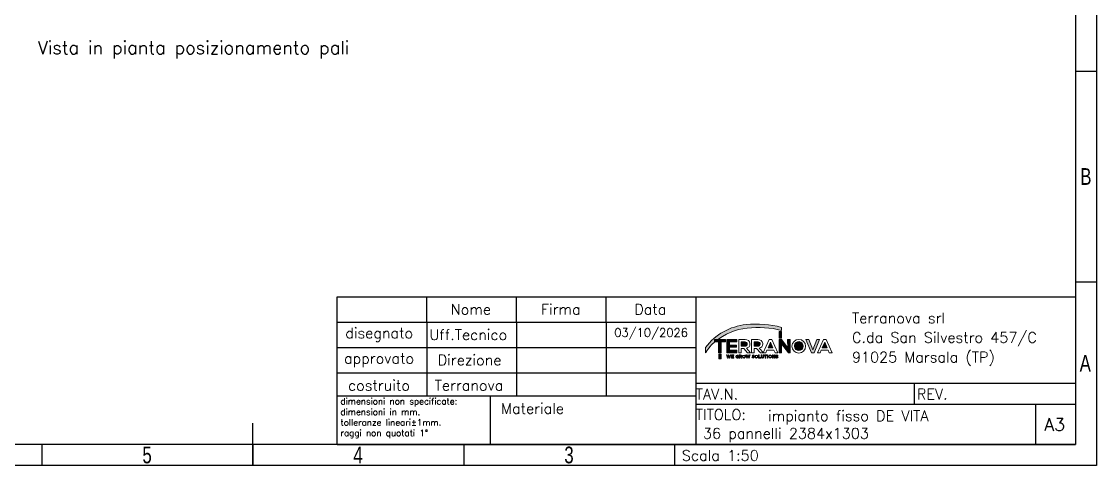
# Model space of a CAD drawing. Header units: millimetres. Extents: x -116399 to 112199, y -90759 to -31335.
# Drawn here: x -29438 to -8798, y -90759 to -82235 of the extents above; entities that cross this region are included whole.
import ezdxf

# ---------------------------------------------------------------- set-up
doc = ezdxf.new("R2010")
doc.units = ezdxf.units.MM
doc.layers.add('Livello 1', color=7, linetype='Continuous', lineweight=0)
doc.styles.add('Annotative', font='simplex.shx', dxfattribs={"height": 2.5})
doc.styles.add('Michele', font='simplex.shx', dxfattribs={"height": 2.5})
doc.styles.add('SLDTEXTSTYLE0', font='TXT', dxfattribs={"width": 0.75})

# ---------------------------------------------------------------- blocks, each defined once
blk = doc.blocks.new('1_50 TERRANOVA oriz A3')
at = {"layer": 'Livello 1'}
h = blk.add_hatch(color=40, dxfattribs=at)
edge = h.paths.add_edge_path()
edge.add_spline(control_points=[(16268, -12713), (16131, -12676), (15989, -12665), (15848, -12680), (15656, -12699), (15481, -12797), (15366, -12951), (15366, -12951), (15366, -13016), (15366, -13016), (15366, -13016), (15368, -13011), (15368, -13011), (15399, -12962), (15438, -12918), (15483, -12881), (15590, -12791), (15722, -12736), (15861, -12722), (15996, -12706), (16134, -12715), (16266, -12749), (16266, -12749), (16268, -12713), (16268, -12713)], knot_values=[0, 0, 0, 0, 1, 1, 1, 2, 2, 2, 3, 3, 3, 4, 4, 4, 5, 5, 5, 6, 6, 6, 7, 7, 7, 8, 8, 8, 8], degree=3, periodic=0)
h = blk.add_hatch(color=252, dxfattribs=at)
edge = h.paths.add_edge_path()
edge.add_spline(control_points=[(15522, -12884), (15522, -12884), (15472, -12884), (15472, -12884), (15472, -12884), (15472, -12857), (15472, -12857), (15472, -12857), (15602, -12857), (15602, -12857), (15602, -12857), (15602, -12884), (15602, -12884), (15602, -12884), (15552, -12884), (15552, -12884), (15552, -12884), (15552, -13015), (15552, -13015), (15552, -13015), (15522, -13015), (15522, -13015), (15522, -13015), (15522, -12884), (15522, -12884)], knot_values=[0, 0, 0, 0, 1, 1, 1, 2, 2, 2, 3, 3, 3, 4, 4, 4, 5, 5, 5, 6, 6, 6, 7, 7, 7, 8, 8, 8, 8], degree=3, periodic=0)
h = blk.add_hatch(color=252, dxfattribs=at)
edge = h.paths.add_edge_path()
edge.add_spline(control_points=[(15738, -13015), (15738, -13015), (15620, -13015), (15620, -13015), (15620, -13015), (15620, -12857), (15620, -12857), (15620, -12857), (15738, -12857), (15738, -12857), (15738, -12857), (15738, -12886), (15738, -12886), (15738, -12886), (15649, -12886), (15649, -12886), (15649, -12886), (15649, -12922), (15649, -12922), (15649, -12922), (15735, -12922), (15735, -12922), (15735, -12922), (15735, -12949), (15735, -12949), (15735, -12949), (15649, -12949), (15649, -12949), (15649, -12949), (15649, -12985), (15649, -12985), (15649, -12985), (15738, -12985), (15738, -12985), (15738, -12985), (15738, -13015), (15738, -13015)], knot_values=[0, 0, 0, 0, 1, 1, 1, 2, 2, 2, 3, 3, 3, 4, 4, 4, 5, 5, 5, 6, 6, 6, 7, 7, 7, 8, 8, 8, 9, 9, 9, 10, 10, 10, 11, 11, 11, 12, 12, 12, 12], degree=3, periodic=0)
h = blk.add_hatch(color=74, dxfattribs=at)
h.dxf.hatch_style = 2
h.paths.add_polyline_path([(16238, -12762), (16267, -12762), (16267, -12841), (16238, -12841)])
h = blk.add_hatch(color=252, dxfattribs=at)
edge = h.paths.add_edge_path()
edge.add_spline(control_points=[(16339, -12856), (16339, -12856), (16369, -12856), (16369, -12856), (16369, -12856), (16369, -13015), (16369, -13015), (16369, -13015), (16351, -13015), (16351, -13015), (16351, -13015), (16268, -12909), (16268, -12909), (16268, -12909), (16268, -13015), (16268, -13015), (16268, -13015), (16239, -13015), (16239, -13015), (16239, -13015), (16239, -12857), (16239, -12857), (16239, -12857), (16267, -12857), (16267, -12857), (16267, -12857), (16340, -12955), (16340, -12955), (16340, -12955), (16339, -12856), (16339, -12856)], knot_values=[0, 0, 0, 0, 1, 1, 1, 2, 2, 2, 3, 3, 3, 4, 4, 4, 5, 5, 5, 6, 6, 6, 7, 7, 7, 8, 8, 8, 9, 9, 9, 10, 10, 10, 10], degree=3, periodic=0)
h = blk.add_hatch(color=252, dxfattribs=at)
edge = h.paths.add_edge_path()
edge.add_spline(control_points=[(16653, -13015), (16653, -13015), (16622, -13015), (16622, -13015), (16622, -13015), (16557, -12856), (16557, -12856), (16557, -12856), (16590, -12856), (16590, -12856), (16590, -12856), (16637, -12980), (16637, -12980), (16637, -12980), (16685, -12856), (16685, -12856), (16685, -12856), (16719, -12856), (16719, -12856), (16719, -12856), (16653, -13015), (16653, -13015)], knot_values=[0, 0, 0, 0, 1, 1, 1, 2, 2, 2, 3, 3, 3, 4, 4, 4, 5, 5, 5, 6, 6, 6, 7, 7, 7, 7], degree=3, periodic=0)
h = blk.add_hatch(color=252, dxfattribs=at)
edge = h.paths.add_edge_path()
edge.add_spline(control_points=[(15790, -12885), (15790, -12885), (15790, -12936), (15790, -12936), (15790, -12936), (15836, -12936), (15836, -12936), (15850, -12936), (15861, -12924), (15861, -12910), (15861, -12896), (15850, -12885), (15836, -12885), (15836, -12885), (15790, -12885), (15790, -12885)], knot_values=[0, 0, 0, 0, 1, 1, 1, 2, 2, 2, 3, 3, 3, 4, 4, 4, 5, 5, 5, 5], degree=3, periodic=0)
edge = h.paths.add_edge_path(flags=0)
h = blk.add_hatch(color=252, dxfattribs=at)
edge = h.paths.add_edge_path()
edge.add_spline(control_points=[(15943, -12885), (15943, -12885), (15943, -12936), (15943, -12936), (15943, -12936), (15988, -12936), (15988, -12936), (16001, -12937), (16013, -12927), (16015, -12914), (16015, -12913), (16015, -12912), (16015, -12910), (16015, -12897), (16004, -12885), (15990, -12885), (15989, -12885), (15989, -12885), (15988, -12885), (15988, -12885), (15943, -12885), (15943, -12885)], knot_values=[0, 0, 0, 0, 1, 1, 1, 2, 2, 2, 3, 3, 3, 4, 4, 4, 5, 5, 5, 6, 6, 6, 7, 7, 7, 7], degree=3, periodic=0)
edge = h.paths.add_edge_path(flags=0)
h = blk.add_hatch(color=252, dxfattribs=at)
edge = h.paths.add_edge_path()
edge.add_spline(control_points=[(16136, -12890), (16136, -12890), (16107, -12957), (16107, -12957), (16107, -12957), (16165, -12957), (16165, -12957), (16165, -12957), (16136, -12890), (16136, -12890)], knot_values=[0, 0, 0, 0, 1, 1, 1, 2, 2, 2, 3, 3, 3, 3], degree=3, periodic=0)
edge = h.paths.add_edge_path(flags=0)
h = blk.add_hatch(color=252, dxfattribs=at)
edge = h.paths.add_edge_path()
edge.add_spline(control_points=[(16421, -12937), (16421, -12966), (16444, -12989), (16472, -12989), (16501, -12989), (16524, -12966), (16524, -12937), (16526, -12908), (16505, -12883), (16477, -12881), (16448, -12879), (16423, -12900), (16421, -12928), (16420, -12931), (16420, -12934), (16421, -12937)], knot_values=[0, 0, 0, 0, 1, 1, 1, 2, 2, 2, 3, 3, 3, 4, 4, 4, 5, 5, 5, 5], degree=3, periodic=0)
edge = h.paths.add_edge_path(flags=0)
h = blk.add_hatch(color=252, dxfattribs=at)
edge = h.paths.add_edge_path()
edge.add_spline(control_points=[(16779, -12890), (16779, -12890), (16750, -12957), (16750, -12957), (16750, -12957), (16808, -12957), (16808, -12957), (16808, -12957), (16779, -12890), (16779, -12890)], knot_values=[0, 0, 0, 0, 1, 1, 1, 2, 2, 2, 3, 3, 3, 3], degree=3, periodic=0)
edge = h.paths.add_edge_path(flags=0)
h = blk.add_hatch(color=94, dxfattribs=at)
h.dxf.hatch_style = 2
h.paths.add_polyline_path([(15523, -13031), (15552, -13031), (15552, -13086), (15523, -13086)])
h = blk.add_hatch(color=74, dxfattribs=at)
h.dxf.hatch_style = 2
h.paths.add_polyline_path([(15523, -13031), (15552, -13031), (15552, -13086), (15523, -13086)])
at = {"color": 7, "linetype": 'Continuous'}
for p, q in [((20000, 0), (20000, -14350)), ((19750, -250), (19750, -14100)), ((19750, -9675), (20000, -9675)), ((19750, -12175), (20000, -12175)), ((10000, -14350), (10000, -13850)), ((19750, -14100), (250, -14100)), ((7500, -14100), (7500, -14350)), ((10000, -14100), (10000, -14350)), ((12500, -14100), (12500, -14350)), ((15000, -14100), (15000, -14350)), ((20000, -14350), (0, -14350))]:
    blk.add_line(p, q, dxfattribs=at)
for p, q in [((11000, -14100), (11000, -12350)), ((11000, -12350), (19750, -12350)), ((12062, -12650), (12062, -12350)), ((13125, -12650), (13125, -12350)), ((14187, -12650), (14187, -12350)), ((15250, -12350), (15250, -14100)), ((19750, -12350), (19750, -14100)), ((11000, -12650), (15250, -12650)), ((12062, -12650), (12062, -13525)), ((13125, -12650), (13125, -13525)), ((14187, -12650), (14187, -13525)), ((11000, -12950), (15250, -12950)), ((11000, -13250), (15250, -13250)), ((19750, -13379), (15250, -13379)), ((17842, -13629), (17842, -13379)), ((11000, -13525), (15250, -13525)), ((12814, -13525), (12814, -14100)), ((19750, -13629), (15250, -13629)), ((19279, -13629), (19279, -14100)), ((11000, -14100), (19750, -14100))]:
    blk.add_line(p, q)
at = {"layer": 'Livello 1'}
for points in [[(16238, -12762), (16267, -12762), (16267, -12841), (16238, -12841)], [(15523, -13031), (15552, -13031), (15552, -13086), (15523, -13086)], [(15523, -13031), (15552, -13031), (15552, -13086), (15523, -13086)]]:
    blk.add_lwpolyline(points, close=True, dxfattribs=at)
for points, knots in [([(16268, -12713), (16131, -12676), (15989, -12665), (15848, -12680), (15656, -12699), (15481, -12797), (15366, -12951), (15366, -12951), (15366, -13016), (15366, -13016), (15366, -13016), (15368, -13011), (15368, -13011), (15399, -12962), (15438, -12918), (15483, -12881), (15590, -12791), (15722, -12736), (15861, -12722), (15996, -12706), (16134, -12715), (16266, -12749), (16266, -12749), (16268, -12713), (16268, -12713)], [0, 0, 0, 0, 1, 1, 1, 2, 2, 2, 3, 3, 3, 4, 4, 4, 5, 5, 5, 6, 6, 6, 7, 7, 7, 8, 8, 8, 8]), ([(15522, -12884), (15522, -12884), (15472, -12884), (15472, -12884), (15472, -12884), (15472, -12857), (15472, -12857), (15472, -12857), (15602, -12857), (15602, -12857), (15602, -12857), (15602, -12884), (15602, -12884), (15602, -12884), (15552, -12884), (15552, -12884), (15552, -12884), (15552, -13015), (15552, -13015), (15552, -13015), (15522, -13015), (15522, -13015), (15522, -13015), (15522, -12884), (15522, -12884)], [0, 0, 0, 0, 1, 1, 1, 2, 2, 2, 3, 3, 3, 4, 4, 4, 5, 5, 5, 6, 6, 6, 7, 7, 7, 8, 8, 8, 8]), ([(15738, -13015), (15738, -13015), (15620, -13015), (15620, -13015), (15620, -13015), (15620, -12857), (15620, -12857), (15620, -12857), (15738, -12857), (15738, -12857), (15738, -12857), (15738, -12886), (15738, -12886), (15738, -12886), (15649, -12886), (15649, -12886), (15649, -12886), (15649, -12922), (15649, -12922), (15649, -12922), (15735, -12922), (15735, -12922), (15735, -12922), (15735, -12949), (15735, -12949), (15735, -12949), (15649, -12949), (15649, -12949), (15649, -12949), (15649, -12985), (15649, -12985), (15649, -12985), (15738, -12985), (15738, -12985), (15738, -12985), (15738, -13015), (15738, -13015)], [0, 0, 0, 0, 1, 1, 1, 2, 2, 2, 3, 3, 3, 4, 4, 4, 5, 5, 5, 6, 6, 6, 7, 7, 7, 8, 8, 8, 9, 9, 9, 10, 10, 10, 11, 11, 11, 12, 12, 12, 12]), ([(15900, -13015), (15900, -13015), (15865, -13015), (15865, -13015), (15865, -13015), (15819, -12962), (15819, -12962), (15819, -12962), (15790, -12962), (15790, -12962), (15790, -12962), (15790, -13015), (15790, -13015), (15790, -13015), (15761, -13015), (15761, -13015), (15761, -13015), (15761, -12856), (15761, -12856), (15761, -12856), (15836, -12856), (15836, -12856), (15865, -12854), (15890, -12876), (15892, -12905), (15893, -12907), (15893, -12908), (15893, -12909), (15894, -12934), (15877, -12955), (15853, -12959), (15853, -12959), (15900, -13013), (15900, -13013), (15900, -13013), (15900, -13015), (15900, -13015)], [0, 0, 0, 0, 1, 1, 1, 2, 2, 2, 3, 3, 3, 4, 4, 4, 5, 5, 5, 6, 6, 6, 7, 7, 7, 8, 8, 8, 9, 9, 9, 10, 10, 10, 11, 11, 11, 12, 12, 12, 12]), ([(16052, -13015), (16052, -13015), (16017, -13015), (16017, -13015), (16017, -13015), (15971, -12962), (15971, -12962), (15971, -12962), (15943, -12962), (15943, -12962), (15943, -12962), (15943, -13015), (15943, -13015), (15943, -13015), (15912, -13015), (15912, -13015), (15912, -13015), (15912, -12856), (15912, -12856), (15912, -12856), (15987, -12856), (15987, -12856), (16016, -12854), (16042, -12876), (16044, -12905), (16044, -12907), (16044, -12908), (16044, -12909), (16046, -12934), (16028, -12955), (16004, -12959), (16004, -12959), (16052, -13013), (16052, -13013), (16052, -13013), (16052, -13015), (16052, -13015)], [0, 0, 0, 0, 1, 1, 1, 2, 2, 2, 3, 3, 3, 4, 4, 4, 5, 5, 5, 6, 6, 6, 7, 7, 7, 8, 8, 8, 9, 9, 9, 10, 10, 10, 11, 11, 11, 12, 12, 12, 12]), ([(16177, -12985), (16177, -12985), (16094, -12985), (16094, -12985), (16094, -12985), (16080, -13015), (16080, -13015), (16080, -13015), (16048, -13015), (16048, -13015), (16048, -13015), (16119, -12857), (16119, -12857), (16119, -12857), (16151, -12857), (16151, -12857), (16151, -12857), (16222, -13015), (16222, -13015), (16222, -13015), (16190, -13015), (16190, -13015), (16190, -13015), (16177, -12985), (16177, -12985)], [0, 0, 0, 0, 1, 1, 1, 2, 2, 2, 3, 3, 3, 4, 4, 4, 5, 5, 5, 6, 6, 6, 7, 7, 7, 8, 8, 8, 8]), ([(16339, -12856), (16339, -12856), (16369, -12856), (16369, -12856), (16369, -12856), (16369, -13015), (16369, -13015), (16369, -13015), (16351, -13015), (16351, -13015), (16351, -13015), (16268, -12909), (16268, -12909), (16268, -12909), (16268, -13015), (16268, -13015), (16268, -13015), (16239, -13015), (16239, -13015), (16239, -13015), (16239, -12857), (16239, -12857), (16239, -12857), (16267, -12857), (16267, -12857), (16267, -12857), (16340, -12955), (16340, -12955), (16340, -12955), (16339, -12856), (16339, -12856)], [0, 0, 0, 0, 1, 1, 1, 2, 2, 2, 3, 3, 3, 4, 4, 4, 5, 5, 5, 6, 6, 6, 7, 7, 7, 8, 8, 8, 9, 9, 9, 10, 10, 10, 10]), ([(16553, -12937), (16553, -12982), (16517, -13018), (16472, -13018), (16428, -13018), (16391, -12982), (16391, -12937), (16391, -12937), (16391, -12937), (16391, -12937), (16391, -12892), (16428, -12856), (16472, -12856), (16517, -12856), (16553, -12892), (16553, -12937), (16553, -12937), (16553, -12937), (16553, -12937)], [0, 0, 0, 0, 1, 1, 1, 2, 2, 2, 3, 3, 3, 4, 4, 4, 5, 5, 5, 6, 6, 6, 6]), ([(16653, -13015), (16653, -13015), (16622, -13015), (16622, -13015), (16622, -13015), (16557, -12856), (16557, -12856), (16557, -12856), (16590, -12856), (16590, -12856), (16590, -12856), (16637, -12980), (16637, -12980), (16637, -12980), (16685, -12856), (16685, -12856), (16685, -12856), (16719, -12856), (16719, -12856), (16719, -12856), (16653, -13015), (16653, -13015)], [0, 0, 0, 0, 1, 1, 1, 2, 2, 2, 3, 3, 3, 4, 4, 4, 5, 5, 5, 6, 6, 6, 7, 7, 7, 7]), ([(16820, -12985), (16820, -12985), (16738, -12985), (16738, -12985), (16738, -12985), (16724, -13015), (16724, -13015), (16724, -13015), (16692, -13015), (16692, -13015), (16692, -13015), (16763, -12857), (16763, -12857), (16763, -12857), (16795, -12857), (16795, -12857), (16795, -12857), (16866, -13015), (16866, -13015), (16866, -13015), (16833, -13015), (16833, -13015), (16833, -13015), (16820, -12985), (16820, -12985)], [0, 0, 0, 0, 1, 1, 1, 2, 2, 2, 3, 3, 3, 4, 4, 4, 5, 5, 5, 6, 6, 6, 7, 7, 7, 8, 8, 8, 8]), ([(15790, -12885), (15790, -12885), (15790, -12936), (15790, -12936), (15790, -12936), (15836, -12936), (15836, -12936), (15850, -12936), (15861, -12924), (15861, -12910), (15861, -12896), (15850, -12885), (15836, -12885), (15836, -12885), (15790, -12885), (15790, -12885)], [0, 0, 0, 0, 1, 1, 1, 2, 2, 2, 3, 3, 3, 4, 4, 4, 5, 5, 5, 5]), ([(15943, -12885), (15943, -12885), (15943, -12936), (15943, -12936), (15943, -12936), (15988, -12936), (15988, -12936), (16001, -12937), (16013, -12927), (16015, -12914), (16015, -12913), (16015, -12912), (16015, -12910), (16015, -12897), (16004, -12885), (15990, -12885), (15989, -12885), (15989, -12885), (15988, -12885), (15988, -12885), (15943, -12885), (15943, -12885)], [0, 0, 0, 0, 1, 1, 1, 2, 2, 2, 3, 3, 3, 4, 4, 4, 5, 5, 5, 6, 6, 6, 7, 7, 7, 7]), ([(16136, -12890), (16136, -12890), (16107, -12957), (16107, -12957), (16107, -12957), (16165, -12957), (16165, -12957), (16165, -12957), (16136, -12890), (16136, -12890)], [0, 0, 0, 0, 1, 1, 1, 2, 2, 2, 3, 3, 3, 3]), ([(16421, -12937), (16421, -12966), (16444, -12989), (16472, -12989), (16501, -12989), (16524, -12966), (16524, -12937), (16526, -12908), (16505, -12883), (16477, -12881), (16448, -12879), (16423, -12900), (16421, -12928), (16420, -12931), (16420, -12934), (16421, -12937)], [0, 0, 0, 0, 1, 1, 1, 2, 2, 2, 3, 3, 3, 4, 4, 4, 5, 5, 5, 5]), ([(16779, -12890), (16779, -12890), (16750, -12957), (16750, -12957), (16750, -12957), (16808, -12957), (16808, -12957), (16808, -12957), (16779, -12890), (16779, -12890)], [0, 0, 0, 0, 1, 1, 1, 2, 2, 2, 3, 3, 3, 3]), ([(15615, -13040), (15615, -13040), (15622, -13040), (15622, -13040), (15622, -13040), (15630, -13067), (15630, -13067), (15630, -13067), (15639, -13040), (15639, -13040), (15639, -13040), (15644, -13040), (15644, -13040), (15644, -13040), (15653, -13067), (15653, -13067), (15653, -13067), (15662, -13040), (15662, -13040), (15662, -13040), (15668, -13040), (15668, -13040), (15668, -13040), (15656, -13076), (15656, -13076), (15656, -13076), (15650, -13076), (15650, -13076), (15650, -13076), (15642, -13050), (15642, -13050), (15642, -13050), (15633, -13076), (15633, -13076), (15633, -13076), (15627, -13076), (15627, -13076), (15627, -13076), (15615, -13040), (15615, -13040)], [0, 0, 0, 0, 1, 1, 1, 2, 2, 2, 3, 3, 3, 4, 4, 4, 5, 5, 5, 6, 6, 6, 7, 7, 7, 8, 8, 8, 9, 9, 9, 10, 10, 10, 11, 11, 11, 12, 12, 12, 13, 13, 13, 13]), ([(15675, -13040), (15675, -13040), (15702, -13040), (15702, -13040), (15702, -13040), (15702, -13046), (15702, -13046), (15702, -13046), (15681, -13046), (15681, -13046), (15681, -13046), (15681, -13055), (15681, -13055), (15681, -13055), (15699, -13055), (15699, -13055), (15699, -13055), (15699, -13061), (15699, -13061), (15699, -13061), (15681, -13061), (15681, -13061), (15681, -13061), (15681, -13071), (15681, -13071), (15681, -13071), (15702, -13071), (15702, -13071), (15702, -13071), (15702, -13076), (15702, -13076), (15702, -13076), (15675, -13076), (15675, -13076), (15675, -13076), (15675, -13040), (15675, -13040)], [0, 0, 0, 0, 1, 1, 1, 2, 2, 2, 3, 3, 3, 4, 4, 4, 5, 5, 5, 6, 6, 6, 7, 7, 7, 8, 8, 8, 9, 9, 9, 10, 10, 10, 11, 11, 11, 12, 12, 12, 12]), ([(15724, -13058), (15724, -13058), (15724, -13058), (15724, -13058), (15724, -13049), (15732, -13041), (15742, -13041), (15747, -13040), (15752, -13042), (15755, -13045), (15755, -13045), (15751, -13050), (15751, -13050), (15749, -13048), (15745, -13046), (15741, -13046), (15735, -13047), (15730, -13052), (15730, -13059), (15730, -13059), (15730, -13059), (15730, -13059), (15729, -13066), (15734, -13071), (15741, -13072), (15741, -13072), (15742, -13072), (15742, -13072), (15745, -13072), (15748, -13071), (15751, -13069), (15751, -13069), (15751, -13062), (15751, -13062), (15751, -13062), (15741, -13062), (15741, -13062), (15741, -13062), (15741, -13057), (15741, -13057), (15741, -13057), (15757, -13057), (15757, -13057), (15757, -13057), (15757, -13072), (15757, -13072), (15753, -13076), (15747, -13078), (15742, -13078), (15732, -13078), (15724, -13070), (15724, -13060), (15724, -13059), (15724, -13059), (15724, -13058)], [0, 0, 0, 0, 1, 1, 1, 2, 2, 2, 3, 3, 3, 4, 4, 4, 5, 5, 5, 6, 6, 6, 7, 7, 7, 8, 8, 8, 9, 9, 9, 10, 10, 10, 11, 11, 11, 12, 12, 12, 13, 13, 13, 14, 14, 14, 15, 15, 15, 16, 16, 16, 17, 17, 17, 18, 18, 18, 18]), ([(15766, -13040), (15766, -13040), (15782, -13040), (15782, -13040), (15786, -13040), (15790, -13041), (15792, -13044), (15794, -13046), (15795, -13049), (15795, -13052), (15795, -13052), (15795, -13052), (15795, -13052), (15796, -13057), (15792, -13061), (15787, -13062), (15787, -13062), (15796, -13076), (15796, -13076), (15796, -13076), (15789, -13076), (15789, -13076), (15789, -13076), (15780, -13063), (15780, -13063), (15780, -13063), (15772, -13063), (15772, -13063), (15772, -13063), (15772, -13076), (15772, -13076), (15772, -13076), (15766, -13076), (15766, -13076), (15766, -13076), (15766, -13040), (15766, -13040)], [0, 0, 0, 0, 1, 1, 1, 2, 2, 2, 3, 3, 3, 4, 4, 4, 5, 5, 5, 6, 6, 6, 7, 7, 7, 8, 8, 8, 9, 9, 9, 10, 10, 10, 11, 11, 11, 12, 12, 12, 12]), ([(15782, -13058), (15786, -13058), (15789, -13056), (15789, -13052), (15789, -13052), (15789, -13052), (15789, -13052), (15789, -13048), (15786, -13046), (15782, -13046), (15782, -13046), (15772, -13046), (15772, -13046), (15772, -13046), (15772, -13058), (15772, -13058), (15772, -13058), (15782, -13058), (15782, -13058)], [0, 0, 0, 0, 1, 1, 1, 2, 2, 2, 3, 3, 3, 4, 4, 4, 5, 5, 5, 6, 6, 6, 6]), ([(15802, -13058), (15802, -13058), (15802, -13058), (15802, -13058), (15803, -13048), (15812, -13041), (15823, -13042), (15831, -13042), (15838, -13049), (15839, -13058), (15839, -13058), (15839, -13058), (15839, -13058), (15840, -13068), (15832, -13076), (15823, -13077), (15822, -13077), (15821, -13077), (15821, -13077), (15811, -13077), (15803, -13070), (15802, -13060), (15802, -13060), (15802, -13059), (15802, -13058)], [0, 0, 0, 0, 1, 1, 1, 2, 2, 2, 3, 3, 3, 4, 4, 4, 5, 5, 5, 6, 6, 6, 7, 7, 7, 8, 8, 8, 8]), ([(15833, -13058), (15833, -13058), (15833, -13058), (15833, -13058), (15833, -13052), (15828, -13046), (15821, -13046), (15821, -13046), (15821, -13046), (15821, -13046), (15814, -13046), (15809, -13051), (15809, -13058), (15809, -13058), (15809, -13058), (15809, -13058), (15809, -13058), (15809, -13058), (15809, -13058), (15808, -13065), (15814, -13071), (15820, -13071), (15820, -13071), (15821, -13071), (15821, -13071), (15827, -13071), (15833, -13066), (15833, -13059), (15833, -13059), (15833, -13059), (15833, -13058)], [0, 0, 0, 0, 1, 1, 1, 2, 2, 2, 3, 3, 3, 4, 4, 4, 5, 5, 5, 6, 6, 6, 7, 7, 7, 8, 8, 8, 9, 9, 9, 10, 10, 10, 10]), ([(15843, -13040), (15843, -13040), (15850, -13040), (15850, -13040), (15850, -13040), (15858, -13067), (15858, -13067), (15858, -13067), (15867, -13040), (15867, -13040), (15867, -13040), (15872, -13040), (15872, -13040), (15872, -13040), (15881, -13067), (15881, -13067), (15881, -13067), (15889, -13040), (15889, -13040), (15889, -13040), (15896, -13040), (15896, -13040), (15896, -13040), (15884, -13076), (15884, -13076), (15884, -13076), (15878, -13076), (15878, -13076), (15878, -13076), (15869, -13050), (15869, -13050), (15869, -13050), (15861, -13076), (15861, -13076), (15861, -13076), (15855, -13076), (15855, -13076), (15855, -13076), (15843, -13040), (15843, -13040)], [0, 0, 0, 0, 1, 1, 1, 2, 2, 2, 3, 3, 3, 4, 4, 4, 5, 5, 5, 6, 6, 6, 7, 7, 7, 8, 8, 8, 9, 9, 9, 10, 10, 10, 11, 11, 11, 12, 12, 12, 13, 13, 13, 13]), ([(15916, -13071), (15916, -13071), (15920, -13066), (15920, -13066), (15923, -13069), (15927, -13071), (15931, -13071), (15935, -13071), (15938, -13069), (15938, -13066), (15938, -13066), (15938, -13066), (15938, -13066), (15938, -13064), (15936, -13063), (15930, -13061), (15923, -13059), (15918, -13057), (15918, -13050), (15918, -13050), (15918, -13050), (15918, -13050), (15918, -13044), (15923, -13040), (15929, -13040), (15929, -13040), (15930, -13040), (15930, -13040), (15935, -13040), (15939, -13041), (15943, -13044), (15943, -13044), (15940, -13049), (15940, -13049), (15937, -13047), (15934, -13046), (15930, -13045), (15926, -13045), (15924, -13047), (15924, -13050), (15924, -13050), (15924, -13050), (15924, -13050), (15924, -13053), (15926, -13054), (15933, -13055), (15940, -13057), (15944, -13060), (15944, -13066), (15944, -13066), (15944, -13066), (15944, -13066), (15944, -13072), (15939, -13076), (15931, -13076), (15926, -13076), (15921, -13075), (15916, -13071)], [0, 0, 0, 0, 1, 1, 1, 2, 2, 2, 3, 3, 3, 4, 4, 4, 5, 5, 5, 6, 6, 6, 7, 7, 7, 8, 8, 8, 9, 9, 9, 10, 10, 10, 11, 11, 11, 12, 12, 12, 13, 13, 13, 14, 14, 14, 15, 15, 15, 16, 16, 16, 17, 17, 17, 18, 18, 18, 19, 19, 19, 19]), ([(15950, -13058), (15950, -13058), (15950, -13058), (15950, -13058), (15951, -13048), (15961, -13041), (15971, -13042), (15980, -13042), (15987, -13049), (15988, -13058), (15988, -13058), (15988, -13058), (15988, -13058), (15988, -13068), (15981, -13076), (15971, -13077), (15970, -13077), (15970, -13077), (15969, -13077), (15959, -13077), (15951, -13070), (15950, -13060), (15950, -13060), (15950, -13059), (15950, -13058)], [0, 0, 0, 0, 1, 1, 1, 2, 2, 2, 3, 3, 3, 4, 4, 4, 5, 5, 5, 6, 6, 6, 7, 7, 7, 8, 8, 8, 8]), ([(15981, -13058), (15981, -13058), (15981, -13058), (15981, -13058), (15981, -13052), (15976, -13046), (15969, -13046), (15969, -13046), (15969, -13046), (15969, -13046), (15962, -13046), (15957, -13051), (15957, -13058), (15957, -13058), (15957, -13058), (15957, -13058), (15957, -13058), (15957, -13058), (15957, -13058), (15957, -13065), (15962, -13071), (15969, -13071), (15969, -13071), (15969, -13071), (15969, -13071), (15976, -13071), (15981, -13066), (15981, -13059), (15981, -13059), (15981, -13059), (15981, -13058), (15981, -13058), (15981, -13058), (15981, -13058)], [0, 0, 0, 0, 1, 1, 1, 2, 2, 2, 3, 3, 3, 4, 4, 4, 5, 5, 5, 6, 6, 6, 7, 7, 7, 8, 8, 8, 9, 9, 9, 10, 10, 10, 11, 11, 11, 11]), ([(15996, -13040), (15996, -13040), (16002, -13040), (16002, -13040), (16002, -13040), (16002, -13070), (16002, -13070), (16002, -13070), (16021, -13070), (16021, -13070), (16021, -13070), (16021, -13076), (16021, -13076), (16021, -13076), (15996, -13076), (15996, -13076), (15996, -13076), (15996, -13040), (15996, -13040)], [0, 0, 0, 0, 1, 1, 1, 2, 2, 2, 3, 3, 3, 4, 4, 4, 5, 5, 5, 6, 6, 6, 6]), ([(16026, -13061), (16026, -13061), (16026, -13040), (16026, -13040), (16026, -13040), (16033, -13040), (16033, -13040), (16033, -13040), (16033, -13061), (16033, -13061), (16033, -13067), (16036, -13071), (16042, -13071), (16047, -13071), (16051, -13068), (16051, -13061), (16051, -13061), (16051, -13040), (16051, -13040), (16051, -13040), (16057, -13040), (16057, -13040), (16057, -13040), (16057, -13061), (16057, -13061), (16058, -13069), (16052, -13076), (16044, -13077), (16043, -13077), (16042, -13077), (16042, -13077), (16034, -13077), (16027, -13071), (16026, -13064), (16026, -13063), (16026, -13062), (16026, -13061)], [0, 0, 0, 0, 1, 1, 1, 2, 2, 2, 3, 3, 3, 4, 4, 4, 5, 5, 5, 6, 6, 6, 7, 7, 7, 8, 8, 8, 9, 9, 9, 10, 10, 10, 11, 11, 11, 12, 12, 12, 12]), ([(16075, -13046), (16075, -13046), (16064, -13046), (16064, -13046), (16064, -13046), (16064, -13040), (16064, -13040), (16064, -13040), (16092, -13040), (16092, -13040), (16092, -13040), (16092, -13046), (16092, -13046), (16092, -13046), (16081, -13046), (16081, -13046), (16081, -13046), (16081, -13076), (16081, -13076), (16081, -13076), (16075, -13076), (16075, -13076), (16075, -13076), (16075, -13046), (16075, -13046)], [0, 0, 0, 0, 1, 1, 1, 2, 2, 2, 3, 3, 3, 4, 4, 4, 5, 5, 5, 6, 6, 6, 7, 7, 7, 8, 8, 8, 8]), ([(16100, -13040), (16100, -13040), (16106, -13040), (16106, -13040), (16106, -13040), (16106, -13076), (16106, -13076), (16106, -13076), (16100, -13076), (16100, -13076), (16100, -13076), (16100, -13040), (16100, -13040)], [0, 0, 0, 0, 1, 1, 1, 2, 2, 2, 3, 3, 3, 4, 4, 4, 4]), ([(16115, -13058), (16115, -13058), (16115, -13058), (16115, -13058), (16115, -13048), (16123, -13040), (16133, -13040), (16144, -13040), (16152, -13048), (16152, -13058), (16152, -13058), (16152, -13058), (16152, -13058), (16152, -13069), (16144, -13077), (16133, -13077), (16123, -13077), (16115, -13069), (16115, -13058)], [0, 0, 0, 0, 1, 1, 1, 2, 2, 2, 3, 3, 3, 4, 4, 4, 5, 5, 5, 6, 6, 6, 6]), ([(16146, -13058), (16146, -13058), (16146, -13058), (16146, -13058), (16146, -13052), (16140, -13046), (16134, -13046), (16133, -13046), (16133, -13046), (16133, -13046), (16127, -13046), (16121, -13051), (16121, -13058), (16121, -13058), (16121, -13058), (16121, -13058), (16121, -13058), (16121, -13058), (16121, -13058), (16121, -13065), (16125, -13071), (16132, -13072), (16139, -13073), (16145, -13068), (16146, -13061), (16146, -13060), (16146, -13059), (16146, -13058)], [0, 0, 0, 0, 1, 1, 1, 2, 2, 2, 3, 3, 3, 4, 4, 4, 5, 5, 5, 6, 6, 6, 7, 7, 7, 8, 8, 8, 9, 9, 9, 9]), ([(16160, -13040), (16160, -13040), (16166, -13040), (16166, -13040), (16166, -13040), (16185, -13065), (16185, -13065), (16185, -13065), (16185, -13040), (16185, -13040), (16185, -13040), (16191, -13040), (16191, -13040), (16191, -13040), (16191, -13076), (16191, -13076), (16191, -13076), (16186, -13076), (16186, -13076), (16186, -13076), (16166, -13050), (16166, -13050), (16166, -13050), (16166, -13076), (16166, -13076), (16166, -13076), (16160, -13076), (16160, -13076), (16160, -13076), (16160, -13040), (16160, -13040)], [0, 0, 0, 0, 1, 1, 1, 2, 2, 2, 3, 3, 3, 4, 4, 4, 5, 5, 5, 6, 6, 6, 7, 7, 7, 8, 8, 8, 9, 9, 9, 10, 10, 10, 10]), ([(16199, -13071), (16199, -13071), (16202, -13066), (16202, -13066), (16205, -13069), (16209, -13071), (16214, -13071), (16217, -13071), (16220, -13069), (16220, -13066), (16220, -13066), (16220, -13066), (16220, -13066), (16220, -13064), (16219, -13063), (16212, -13061), (16205, -13059), (16200, -13057), (16200, -13050), (16200, -13050), (16200, -13050), (16200, -13050), (16200, -13044), (16205, -13040), (16211, -13040), (16212, -13040), (16212, -13040), (16212, -13040), (16217, -13040), (16221, -13041), (16225, -13044), (16225, -13044), (16222, -13049), (16222, -13049), (16219, -13047), (16216, -13046), (16212, -13045), (16208, -13045), (16206, -13047), (16206, -13050), (16206, -13050), (16206, -13050), (16206, -13050), (16206, -13053), (16208, -13054), (16215, -13055), (16221, -13057), (16226, -13060), (16226, -13066), (16226, -13066), (16226, -13066), (16226, -13066), (16226, -13072), (16221, -13076), (16213, -13076), (16208, -13076), (16203, -13075), (16199, -13071)], [0, 0, 0, 0, 1, 1, 1, 2, 2, 2, 3, 3, 3, 4, 4, 4, 5, 5, 5, 6, 6, 6, 7, 7, 7, 8, 8, 8, 9, 9, 9, 10, 10, 10, 11, 11, 11, 12, 12, 12, 13, 13, 13, 14, 14, 14, 15, 15, 15, 16, 16, 16, 17, 17, 17, 18, 18, 18, 19, 19, 19, 19])]:
    blk.add_open_spline(points, degree=3, knots=knots, dxfattribs=at)
at = {"style": 'Michele'}
for s, height, p in [('Nome', 125, (12347, -12562)), ('Firma', 125, (13415, -12562)), ('Data', 125, (14522, -12562)), ('Terranova srl', 125, (17102, -12664)), ('disegnato', 125, (11097, -12842)), ('Uff.Tecnico', 125, (12094, -12862)), ('C.da San Silvestro 457/C', 125, (17102, -12896)), ('91025 Marsala (TP)', 125, (17102, -13128)), ('approvato', 125, (11082, -13142)), ('Direzione', 125, (12192, -13162)), ('costruito', 125, (11129, -13462)), ('Terranova', 125, (12156, -13462)), ('TAV.N.', 125, (15250, -13566)), ('REV.', 125, (17871, -13566)), ('dimensioni non specificate:', 75, (11040, -13627)), ('Materiale', 125, (12944, -13737)), ('dimensioni in mm.', 75, (11040, -13752)), ('TITOLO:', 125, (15250, -13809)), ('tolleranze lineari±1mm.', 75, (11040, -13877)), ('A3', 150, (19382, -13939)), ('raggi non quotati 1°', 75, (11040, -14002)), ('Scala 1:50', 125, (15086, -14294))]:
    blk.add_text(s, height=height, dxfattribs=at).set_placement(p)
at = {"color": 7, "linetype": 'Continuous', "char_height": 198, "attachment_point": 2, "style": 'SLDTEXTSTYLE0'}
for s, insert in [('B', (19874, -10826)), ('A', (19867, -13039)), ('5', (8748, -14126)), ('4', (11248, -14126)), ('3', (13748, -14126))]:
    blk.add_mtext(s, dxfattribs=dict(at, insert=insert))

msp = doc.modelspace()

# ---------------------------------------------------------------- block references
at = {"xscale": 1.62, "yscale": 1.62, "zscale": 1.62}
msp.add_blockref('1_50 TERRANOVA oriz A3', (-41197.802, -67512.106), dxfattribs=at)

# ---------------------------------------------------------------- texts
at = {"attachment_point": 1, "style": 'Annotative'}
for s, insert, char_height, width in [('Vista in pianta posizionamento pali ', (-29124.258, -82610.19), 250, 8985.73309), ('\\pxqc;03/10/2026', (-18209.897, -88125.555), 162, 1721.24998), ('         impianto fisso DE VITA\\P36 pannelli 2384x1303', (-16353.33, -89703.9), 202.5, 8158.72492)]:
    msp.add_mtext(s, dxfattribs=dict(at, insert=insert, char_height=char_height, width=width))

doc.saveas('drawing.dxf')
